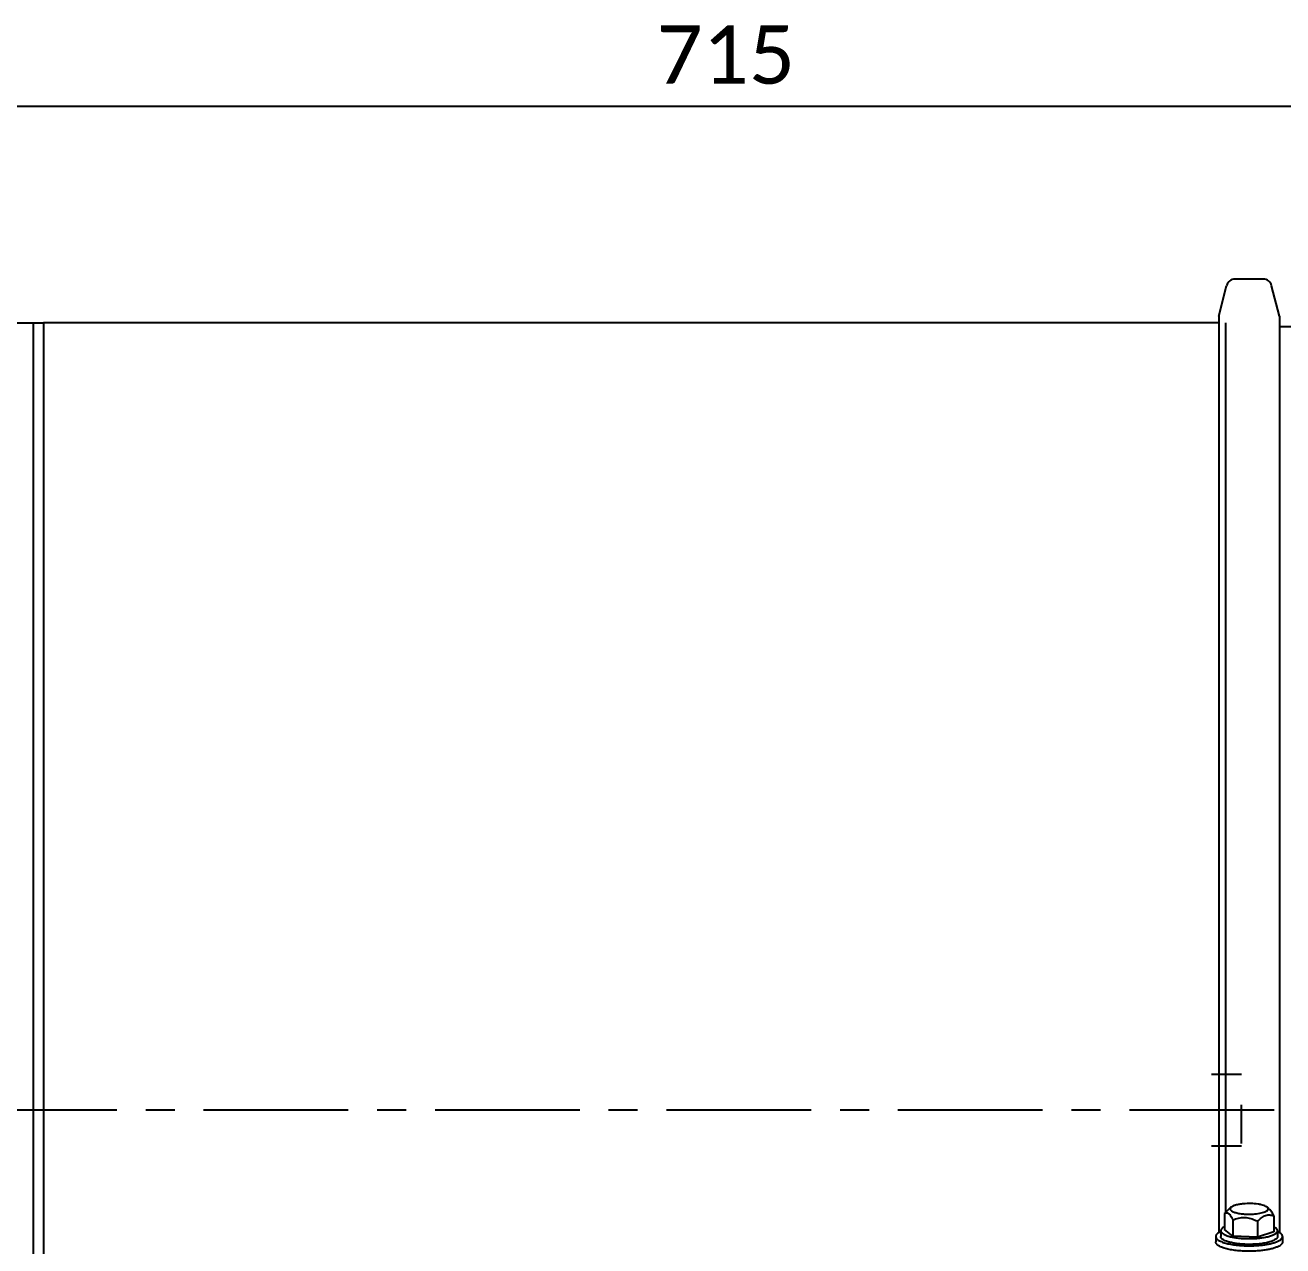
# Model space of a CAD drawing. Header units: millimetres. Extents: x 971 to 5173, y 8 to 3808.
# Drawn here: x 4381.8 to 4758.4, y 1647.2 to 2012.5 of the extents above; entities that cross this region are included whole.
import ezdxf

# ---------------------------------------------------------------- set-up
doc = ezdxf.new("R2010")
doc.units = ezdxf.units.MM
doc.header["$LTSCALE"] = 115.5
doc.header["$PDMODE"] = 3
doc.header["$PDSIZE"] = 8
doc.linetypes.add('CENTER', pattern=[0.6, 0.375, -0.075, 0.075, -0.075])
doc.linetypes.add('DASHED', pattern=[0.2, 0.1, -0.1])
doc.layers.get('0').update_dxf_attribs({"linetype": 'CONTINUOUS'})
doc.layers.get('Defpoints').update_dxf_attribs({"linetype": 'CONTINUOUS'})
doc.styles.get("Standard").update_dxf_attribs({"font": 'calibri.ttf'})
doc.dimstyles.new('DIMSTYLE_5', dxfattribs={"dimtxt": 17.5, "dimasz": 17.5, "dimexe": 1.5, "dimexo": 1, "dimgap": 0.875, "dimtad": 1, "dimdsep": 46, "dimtxsty": 'Standard', "dimblk": '_FILLED', "dimblk1": '_FILLED', "dimblk2": '_FILLED', "dimcen": 0.09, "dimazin": 2, "dimtp": 0.01, "dimtm": 0.01, "dimtfac": 1, "dimtofl": 0, "dimtmove": 0, "dimatfit": 3, "dimldrblk": '_FILLED', "dimfxl": 1, "dimtolj": 1, "dimarcsym": 0})

# ---------------------------------------------------------------- blocks, each defined once
blk = doc.blocks.new('_FILLED')
at = {"color": 0, "linetype": 'ByBlock'}
blk.add_solid([(0, 0), (-1, 0.214), (-1, -0.214)], dxfattribs=at)
blk = doc.blocks.new('*D72')
at = {"color": 0, "linetype": 'Continuous', "lineweight": -2}
for p, q in [((4207.29, 1854.41), (4207.29, 1989.75)), ((4922.29, 1788.85), (4922.29, 1989.75)), ((4224.79, 1988.25), (4904.79, 1988.25))]:
    blk.add_line(p, q, dxfattribs=at)
at = {"layer": 'Defpoints', "color": 0}
for p in [(4922.29, 1988.25), (4207.29, 1853.41), (4922.29, 1787.85)]:
    blk.add_point(p, dxfattribs=at)
at = {"color": 0, "linetype": 'ByBlock', "lineweight": -2, "xscale": 17.5, "yscale": 17.5, "zscale": 17.5, "rotation": 180}
blk.add_blockref('_FILLED', (4207.29, 1988.25), dxfattribs=at)
at = {"color": 0, "linetype": 'ByBlock', "lineweight": -2, "xscale": 17.5, "yscale": 17.5, "zscale": 17.5}
blk.add_blockref('_FILLED', (4922.29, 1988.25), dxfattribs=at)
at = {"color": 0, "insert": (4591.58, 2012.46), "char_height": 17.5, "attachment_point": 2, "line_spacing_factor": 0.9}
blk.add_mtext('\\A1;{\\A1;715}', dxfattribs=at)

msp = doc.modelspace()

# ---------------------------------------------------------------- linework, layer by layer
at = {"color": 0, "linetype": 'Continuous'}
for p, q in [((4752.5119, 1936.50824), (4744.06963, 1936.50824)), ((4739.23946, 1925.39999), (4741.54877, 1934.54483)), ((4757.34207, 1925.39999), (4755.03276, 1934.54483)), ((4739.23946, 1925.39999), (4739.23946, 1651.18987)), ((4757.34207, 1925.39999), (4757.34207, 1651.18193)), ((4373.29077, 1923.40824), (4384.29077, 1923.40824)), ((4384.29077, 1455.40054), (4384.29077, 1923.41596)), ((4384.29077, 1923.41596), (4387.29077, 1923.41596)), ((4387.29077, 1923.41596), (4387.29077, 1455.41035)), ((4739.23946, 1923.40824), (4387.29077, 1923.40824)), ((4741.29077, 1657.2892), (4741.29077, 1923.40824)), ((4741.48976, 1657.48684), (4740.91142, 1656.91244)), ((4742.84004, 1658.72666), (4741.48994, 1657.48622)), ((4753.74149, 1658.72666), (4754.51903, 1658.01228)), ((4740.91142, 1656.91244), (4740.91142, 1652.12371)), ((4743.39419, 1654.93392), (4743.39419, 1650.1452)), ((4750.77354, 1654.54489), (4750.77354, 1649.75616)), ((4755.67011, 1656.13437), (4755.67011, 1651.34564)), ((4738.29077, 1650.00623), (4738.29077, 1648.37382)), ((4739.79077, 1651.73468), (4739.79077, 1650.00623)), ((4743.39419, 1650.1452), (4740.91142, 1652.12371)), ((4750.77354, 1649.75616), (4743.39419, 1650.1452)), ((4755.67011, 1651.34564), (4750.77354, 1649.75616)), ((4756.79077, 1651.73468), (4756.79077, 1650.00623)), ((4758.29077, 1650.00623), (4758.29077, 1648.37382))]:
    msp.add_line(p, q, dxfattribs=at)
at = {"color": 0}
msp.add_line((4757.34207, 1922.37897), (4840.5097, 1922.37897), dxfattribs=at)
at = {"color": 0, "linetype": 'DASHED'}
for p, q in [((4736.99077, 1698.57408), (4745.99077, 1698.57408)), ((4745.99077, 1677.85236), (4745.99077, 1697.25455)), ((4736.99077, 1677.12259), (4745.99077, 1677.12259))]:
    msp.add_line(p, q, dxfattribs=at)
at = {"color": 0, "linetype": 'CENTER'}
msp.add_line((5102.24696, 1687.84833), (4198.95062, 1687.84833), dxfattribs=at)
at = {"color": 0, "linetype": 'Continuous'}
for centre, radius, start, end in [((4744.06963, 1933.90824), 2.6, 90, 165.8276623), ((4752.5119, 1933.90824), 2.6, 14.1723377, 90), ((4744.03865, 1642.11313), 14.13885, 61.5534388, 62.8398766)]:
    msp.add_arc(centre, radius, start, end, dxfattribs=at)
for points, knots in [([(4740.91142, 1656.91244), (4741.08962, 1657.02922), (4741.40444, 1657.16878), (4741.85475, 1657.09159), (4742.18755, 1656.88454), (4742.50604, 1656.54569), (4742.94344, 1655.90064), (4743.21545, 1655.33593), (4743.39419, 1654.93392)], [0, 0, 0, 0, 0.1743371, 0.2618634, 0.363772075, 0.489294328, 0.640000177, 1, 1, 1, 1]), ([(4742.84025, 1658.72682), (4742.71997, 1658.61638), (4742.56012, 1658.39794), (4742.61784, 1658.06859), (4742.7723, 1657.85059), (4743.02089, 1657.6479), (4743.36142, 1657.45778), (4743.78945, 1657.28185), (4744.50778, 1657.05822), (4745.56741, 1656.8467), (4746.97126, 1656.69805), (4748.47015, 1656.65612), (4749.48777, 1656.70257), (4749.99257, 1656.74668)], [0, 0, 0, 0, 0.058230899, 0.084130116, 0.114179409, 0.151605142, 0.19773228, 0.252778829, 0.316364629, 0.465765253, 0.637154999, 0.819299629, 1, 1, 1, 1]), ([(4746.58896, 1659.78201), (4746.16769, 1659.7452), (4745.37986, 1659.64886), (4744.30794, 1659.42198), (4743.46438, 1659.13595), (4743.00253, 1658.87583), (4742.84025, 1658.72682)], [0, 0, 0, 0, 0.322005195, 0.60384597, 0.832240352, 1, 1, 1, 1]), ([(4753.7414, 1658.7267), (4753.61403, 1658.84371), (4753.27033, 1659.05675), (4752.64272, 1659.30577), (4751.85055, 1659.51877), (4750.56116, 1659.75094), (4748.78714, 1659.88637), (4747.32713, 1659.84652), (4746.58896, 1659.78201)], [0, 0, 0, 0, 0.070624857, 0.162851457, 0.275330191, 0.404893249, 0.697428529, 1, 1, 1, 1]), ([(4749.99257, 1656.74668), (4750.6448, 1656.80368), (4751.56551, 1656.93064), (4752.67305, 1657.23277), (4753.28897, 1657.48236), (4753.72798, 1657.75615), (4753.95601, 1658.03762), (4753.99736, 1658.26785), (4753.95259, 1658.49775), (4753.83322, 1658.64236), (4753.7414, 1658.7267)], [0, 0, 0, 0, 0.3920543, 0.553956706, 0.686645897, 0.788318365, 0.862502455, 0.893886455, 0.925342769, 1, 1, 1, 1]), ([(4755.67011, 1656.13437), (4755.50266, 1656.51099), (4755.18173, 1657.17274), (4754.75856, 1657.79237), (4754.51903, 1658.0122)], [0, 0, 0, 0, 0.559036988, 1, 1, 1, 1]), ([(4743.39419, 1654.93392), (4743.94719, 1655.17497), (4745.09616, 1655.58668), (4746.93911, 1655.80226), (4748.78773, 1655.47299), (4749.93679, 1654.97796), (4750.49274, 1654.69296)], [0, 0, 0, 0, 0.245490871, 0.493846729, 0.745761531, 1, 1, 1, 1]), ([(4750.77354, 1654.54489), (4751.14042, 1654.93414), (4751.87435, 1655.63622), (4752.95819, 1656.26995), (4753.84784, 1656.4643), (4754.68751, 1656.46482), (4755.29214, 1656.29), (4755.67011, 1656.13437)], [0, 0, 0, 0, 0.289604932, 0.548325328, 0.665979711, 0.778691286, 1, 1, 1, 1]), ([(4739.77988, 1651.47186), (4739.55906, 1651.37193), (4739.16729, 1651.17011), (4738.74327, 1650.85657), (4738.50486, 1650.59159), (4738.38251, 1650.39983), (4738.30774, 1650.2044), (4738.29077, 1650.07092), (4738.29078, 1650.00619)], [0, 0, 0, 0, 0.331775798, 0.601778647, 0.715778149, 0.817994126, 0.911390017, 1, 1, 1, 1]), ([(4738.29078, 1650.00619), (4738.29079, 1649.9264), (4738.31723, 1649.75957), (4738.43174, 1649.5192), (4738.61678, 1649.28613), (4738.77375, 1649.14599), (4738.86165, 1649.07652)], [0, 0, 0, 0, 0.212491838, 0.441934274, 0.701643911, 1, 1, 1, 1]), ([(4740.09739, 1652.36625), (4740.00641, 1652.27427), (4739.88858, 1652.12456), (4739.80444, 1651.89869), (4739.79076, 1651.78825), (4739.79077, 1651.73463)], [0, 0, 0, 0, 0.540474066, 0.776010019, 1, 1, 1, 1]), ([(4739.79077, 1651.73463), (4739.79078, 1651.66969), (4739.81128, 1651.53436), (4739.90037, 1651.33861), (4740.04476, 1651.14818), (4740.32705, 1650.88473), (4740.82312, 1650.58046), (4741.57075, 1650.26513), (4742.49184, 1649.98587), (4743.56326, 1649.75038), (4744.75824, 1649.56516), (4745.59499, 1649.48086), (4746.02832, 1649.44745)], [0, 0, 0, 0, 0.027979177, 0.058019299, 0.091758432, 0.13028753, 0.223792029, 0.340453193, 0.479282723, 0.637840501, 0.812745419, 1, 1, 1, 1]), ([(4746.02832, 1647.71901), (4745.59499, 1647.75241), (4744.75824, 1647.83672), (4743.56326, 1648.02194), (4742.49184, 1648.25743), (4741.57075, 1648.53668), (4740.82312, 1648.85201), (4740.32705, 1649.15628), (4740.04476, 1649.41974), (4739.90037, 1649.61016), (4739.81128, 1649.80592), (4739.79078, 1649.94125), (4739.79077, 1650.00619)], [0, 0, 0, 0, 0.187254579, 0.362159496, 0.520717274, 0.659546804, 0.776207968, 0.869712469, 0.908241567, 0.9419807, 0.972020823, 1, 1, 1, 1]), ([(4740.90556, 1652.90941), (4740.74552, 1652.83101), (4740.45995, 1652.67286), (4740.20108, 1652.47107), (4740.09739, 1652.36625)], [0, 0, 0, 0, 0.547254599, 1, 1, 1, 1]), ([(4746.02832, 1649.44745), (4747.12785, 1649.3627), (4748.77777, 1649.33101), (4750.93164, 1649.46357), (4752.43885, 1649.64656), (4753.78834, 1649.90582), (4754.78502, 1650.18828), (4755.45931, 1650.45262), (4755.87161, 1650.65316), (4756.21224, 1650.8639), (4756.40391, 1651.022), (4756.48414, 1651.1031)], [0, 0, 0, 0, 0.30712138, 0.45832534, 0.600785387, 0.729627955, 0.840723753, 0.888656065, 0.931173391, 0.968230239, 1, 1, 1, 1]), ([(4756.79075, 1650.00625), (4756.79076, 1649.91357), (4756.74633, 1649.71394), (4756.56366, 1649.43905), (4756.27654, 1649.17848), (4755.88826, 1648.93081), (4755.40249, 1648.69726), (4754.82443, 1648.48042), (4754.16109, 1648.28303), (4753.1365, 1648.04064), (4751.70904, 1647.81175), (4749.87649, 1647.65436), (4747.96131, 1647.61485), (4746.66961, 1647.66958), (4746.02832, 1647.71901)], [0, 0, 0, 0, 0.024197182, 0.051764281, 0.084925351, 0.124759469, 0.171616367, 0.225412202, 0.285788004, 0.352194063, 0.500188292, 0.66273283, 0.832071122, 1, 1, 1, 1]), ([(4751.6212, 1647.37405), (4752.09121, 1647.42039), (4752.99548, 1647.53063), (4754.28224, 1647.75772), (4755.42881, 1648.03584), (4756.40971, 1648.3582), (4757.20313, 1648.71694), (4757.72712, 1649.0596), (4758.02396, 1649.35371), (4758.17595, 1649.5663), (4758.26939, 1649.78416), (4758.29076, 1649.93407), (4758.29075, 1650.00628)], [0, 0, 0, 0, 0.188386115, 0.363190925, 0.520908792, 0.658637968, 0.774391254, 0.867590551, 0.906301608, 0.940479817, 0.971194935, 1, 1, 1, 1]), ([(4756.79076, 1651.73472), (4756.79075, 1651.83978), (4756.73196, 1652.06951), (4756.49779, 1652.37702), (4756.13477, 1652.66562), (4755.83831, 1652.83008), (4755.67153, 1652.91158)], [0, 0, 0, 0, 0.185620452, 0.403217223, 0.672048655, 1, 1, 1, 1]), ([(4756.48414, 1651.1031), (4756.57512, 1651.19508), (4756.69295, 1651.34479), (4756.7771, 1651.57067), (4756.79077, 1651.6811), (4756.79076, 1651.73472)], [0, 0, 0, 0, 0.540474066, 0.776010019, 1, 1, 1, 1]), ([(4757.71988, 1650.93594), (4757.59205, 1651.03697), (4757.29631, 1651.23165), (4756.98082, 1651.39057), (4756.808, 1651.46898)], [0, 0, 0, 0, 0.461934806, 1, 1, 1, 1]), ([(4758.29075, 1650.00628), (4758.29075, 1650.08607), (4758.2643, 1650.2529), (4758.14979, 1650.49326), (4757.96475, 1650.72634), (4757.80778, 1650.86647), (4757.71988, 1650.93594)], [0, 0, 0, 0, 0.212491838, 0.441934274, 0.701643911, 1, 1, 1, 1]), ([(4738.86165, 1647.44411), (4738.77375, 1647.51358), (4738.61677, 1647.65373), (4738.43172, 1647.88681), (4738.31722, 1648.12719), (4738.29078, 1648.29403), (4738.29078, 1648.37383)], [0, 0, 0, 0, 0.298347978, 0.55806781, 0.787510785, 1, 1, 1, 1]), ([(4738.86165, 1649.07652), (4738.97934, 1648.98351), (4739.24889, 1648.80349), (4739.90405, 1648.4637), (4740.92766, 1648.09222), (4742.36455, 1647.73605), (4744.02599, 1647.46197), (4745.84915, 1647.28107), (4747.76535, 1647.20094), (4749.70148, 1647.22486), (4750.98826, 1647.31164), (4751.6212, 1647.37405)], [0, 0, 0, 0, 0.034445862, 0.074176741, 0.169258032, 0.2835742, 0.413779155, 0.555571966, 0.704042418, 0.853950958, 1, 1, 1, 1]), ([(4751.6212, 1645.74163), (4750.98826, 1645.67922), (4749.70148, 1645.59244), (4747.76535, 1645.56852), (4745.84915, 1645.64865), (4744.02599, 1645.82955), (4742.36455, 1646.10363), (4740.92766, 1646.4598), (4739.90405, 1646.83128), (4739.24889, 1647.17107), (4738.97934, 1647.35109), (4738.86165, 1647.44411)], [0, 0, 0, 0, 0.14604904, 0.295957578, 0.444428029, 0.58622084, 0.716425795, 0.830741965, 0.925823257, 0.965554137, 1, 1, 1, 1]), ([(4758.29075, 1648.37386), (4758.29076, 1648.30165), (4758.26939, 1648.15174), (4758.17595, 1647.93388), (4758.02396, 1647.72129), (4757.72712, 1647.42718), (4757.20313, 1647.08452), (4756.40971, 1646.72579), (4755.42881, 1646.40342), (4754.28224, 1646.1253), (4752.99548, 1645.89821), (4752.09121, 1645.78797), (4751.6212, 1645.74163)], [0, 0, 0, 0, 0.028805064, 0.059520182, 0.093698391, 0.132409447, 0.225608743, 0.341362028, 0.479091204, 0.636809071, 0.811613882, 1, 1, 1, 1])]:
    msp.add_open_spline(points, degree=3, knots=knots, dxfattribs=at)

# ---------------------------------------------------------------- dimensions: what is measured, and where the dimension line sits
dim = msp.add_linear_dim(base=(4922.29077, 1988.25168), p1=(4207.29077, 1853.40824), p2=(4922.29077, 1787.84833), text='{\\A1;<>}', dimstyle='DIMSTYLE_5', override={"dimtxsty": 'Standard'}, dxfattribs=at)
dim.commit()
dim.dimension.update_dxf_attribs({"geometry": '*D72', "text_midpoint": (4591.58135, 1988.25168), "dimtype": 160})

doc.saveas('drawing.dxf')
